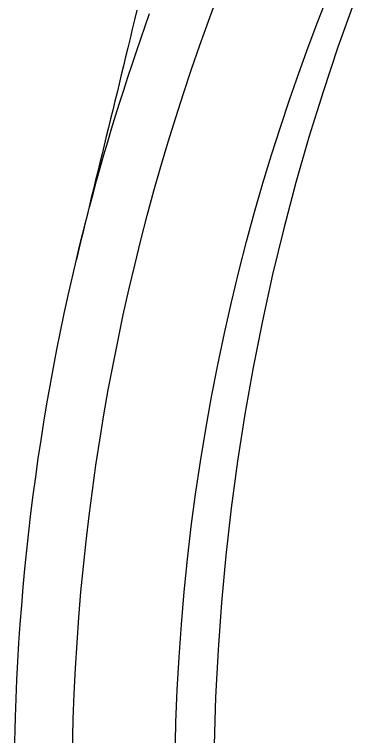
# Model space of a CAD drawing. Extents: x 528 to 612, y 649 to 778.
# Drawn here: x 531.968 to 533.619, y 695.277 to 698.791 of the extents above; entities that cross this region are included whole.
import ezdxf

# ---------------------------------------------------------------- set-up
doc = ezdxf.new("R2010")
doc.units = 0
doc.header["$MEASUREMENT"] = 0
doc.layers.add('1', color=4, linetype='Continuous')

# ---------------------------------------------------------------- blocks, each defined once
blk = doc.blocks.new('2010JETSETTER')
at = {"layer": '1', "color": 3, "linetype": 'Continuous'}
for points in [[(4.0415, 25.0096), (4.0463, 25.1336), (4.0524, 25.2576), (4.06, 25.3815), (4.0689, 25.5053), (4.0793, 25.629), (4.091, 25.7525), (4.1042, 25.8759), (4.1187, 25.9992), (4.1346, 26.1223), (4.1519, 26.2452), (4.1707, 26.3679), (4.1908, 26.4903), (4.2123, 26.6126), (4.2352, 26.7346), (4.2595, 26.8563), (4.2851, 26.9777), (4.3122, 27.0988), (4.3406, 27.2196), (4.3705, 27.3401), (4.4017, 27.4603), (4.4343, 27.58), (4.4683, 27.6994), (4.5037, 27.8184), (4.5404, 27.9368), (4.5784, 28.0549), (4.6176, 28.1726), (4.658, 28.2899), (4.6996, 28.4068), (4.7422, 28.5232)], [(4.5412, 24.9933), (4.5476, 25.1527), (4.5565, 25.312), (4.5678, 25.4711), (4.5815, 25.63), (4.5976, 25.7888), (4.6162, 25.9472), (4.6372, 26.1054), (4.6605, 26.2633), (4.6863, 26.4208), (4.7145, 26.578), (4.745, 26.7343), (4.7774, 26.8881), (4.8117, 27.0394), (4.8476, 27.188), (4.8852, 27.334), (4.9242, 27.4773), (4.9647, 27.618), (5.0065, 27.7559), (5.0495, 27.8911), (5.0936, 28.0236), (5.1387, 28.1533), (5.1847, 28.2802), (5.2315, 28.4044), (5.279, 28.5257)], [(5.4057, 28.4909), (5.3298, 28.279), (5.2573, 28.0623), (5.1889, 27.8423), (5.1251, 27.6207), (5.0661, 27.3976), (5.0117, 27.1732), (4.962, 26.9476), (4.917, 26.721), (4.8767, 26.4935), (4.8411, 26.2652), (4.8103, 26.0362), (4.7842, 25.8068), (4.7629, 25.5771), (4.7463, 25.3469), (4.7345, 25.1164), (4.7274, 24.8857)], [(4.3506, 28.4601), (4.3397, 28.4136), (4.3288, 28.3675), (4.318, 28.3219), (4.3073, 28.2768), (4.2966, 28.2323), (4.286, 28.1883), (4.2755, 28.1448), (4.2651, 28.102), (4.2547, 28.0592), (4.2443, 28.0165), (4.2339, 27.9737), (4.2235, 27.931), (4.213, 27.8882), (4.2026, 27.8455), (4.1921, 27.8028), (4.1816, 27.76), (4.1711, 27.7173), (4.1607, 27.6746), (4.1502, 27.6318), (4.1398, 27.5891), (4.1293, 27.5463), (4.1189, 27.5036), (4.1086, 27.4608), (4.0982, 27.4181), (4.0879, 27.3753), (4.0776, 27.3325), (4.0571, 27.2469)], [(4.0571, 27.2469), (4.0725, 27.3108), (4.0883, 27.3746), (4.1045, 27.4382), (4.121, 27.5019), (4.138, 27.5654), (4.1553, 27.6289), (4.1731, 27.6923), (4.1911, 27.7556), (4.2096, 27.8188), (4.2284, 27.8819), (4.2476, 27.9449), (4.2672, 28.0077), (4.2871, 28.0705), (4.3073, 28.1331), (4.3278, 28.1955), (4.3487, 28.2579), (4.3699, 28.3201), (4.3914, 28.3821), (4.4132, 28.444)], [(3.7598, 25.0188), (3.7632, 25.1097), (3.7673, 25.2005), (3.7721, 25.2911), (3.7776, 25.3816), (3.7838, 25.4719), (3.7907, 25.5621), (3.7983, 25.6521), (3.8067, 25.742), (3.8157, 25.8317), (3.8255, 25.9213), (3.8359, 26.0107), (3.8471, 26.0999), (3.859, 26.189), (3.8716, 26.278), (3.8849, 26.3668), (3.8989, 26.4555), (3.9136, 26.544), (3.929, 26.6324), (3.9452, 26.7206), (3.962, 26.8087), (3.9796, 26.8966), (3.9979, 26.9844), (4.0169, 27.0721), (4.0571, 27.2469)], [(3.7554, 24.8418), (3.7598, 25.0188)], [(4.0363, 24.7646), (4.0415, 25.0096)], [(4.5357, 24.7045), (4.5412, 24.9933)]]:
    blk.add_lwpolyline(points, dxfattribs=at)

msp = doc.modelspace()

# ---------------------------------------------------------------- block references
at = {"layer": '1'}
msp.add_blockref('2010JETSETTER', (528.2128, 670.3522), dxfattribs=at)

doc.saveas('drawing.dxf')
